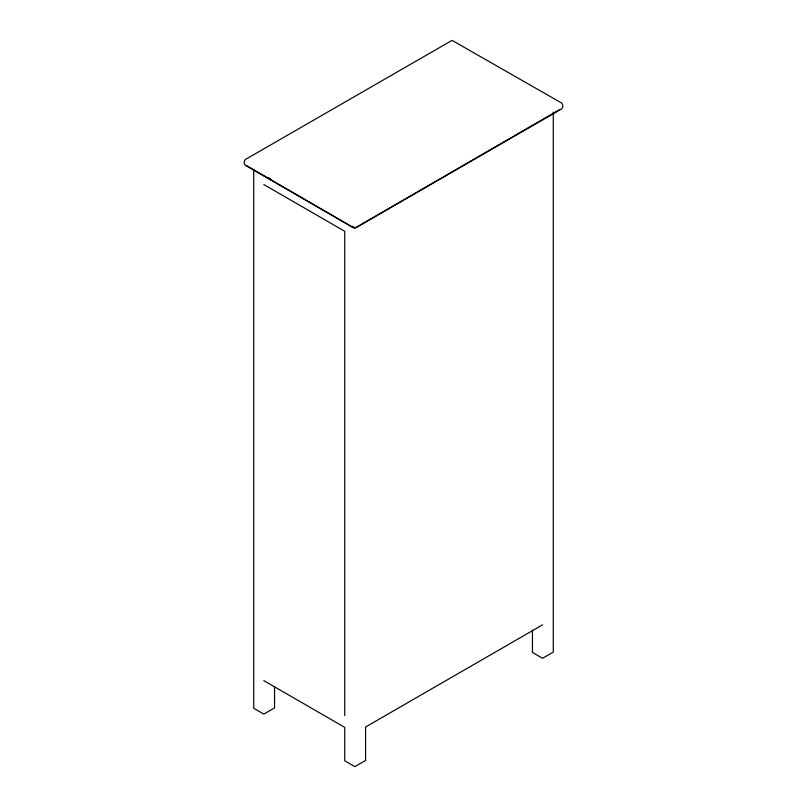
<?xml version="1.0" encoding="UTF-8"?>
<svg xmlns="http://www.w3.org/2000/svg" width="807" height="807" viewBox="0 0 807 807"><rect width="100%" height="100%" fill="white"/><g stroke="black" fill="none" stroke-linecap="round" stroke-linejoin="round"><path stroke-width="1.21" d="M560.149 109.298L354.616 228.32L246.851 165.738M355.806 227.745L561.46 109.016C563.276 107.704 563.276 104.254 561.46 102.943L452.071 40.37L245.54 159.393C243.724 160.704 243.724 164.154 245.54 165.465L353.426 227.745M542.566 624.83L365.571 727.016L365.571 760.466L354.858 766.65L344.74 760.809L344.74 727.369L263.828 680.654M268.529 177.822L270.708 179.073M352.437 226.263L354.616 227.524M263.828 184.561L344.74 231.276L344.74 715.688M553.279 112.133L553.279 652.086L542.566 658.28L532.449 652.439L532.449 630.136M274.551 686.848L274.551 707.91L263.828 714.094L253.721 708.253L253.721 169.561"/></g></svg>
